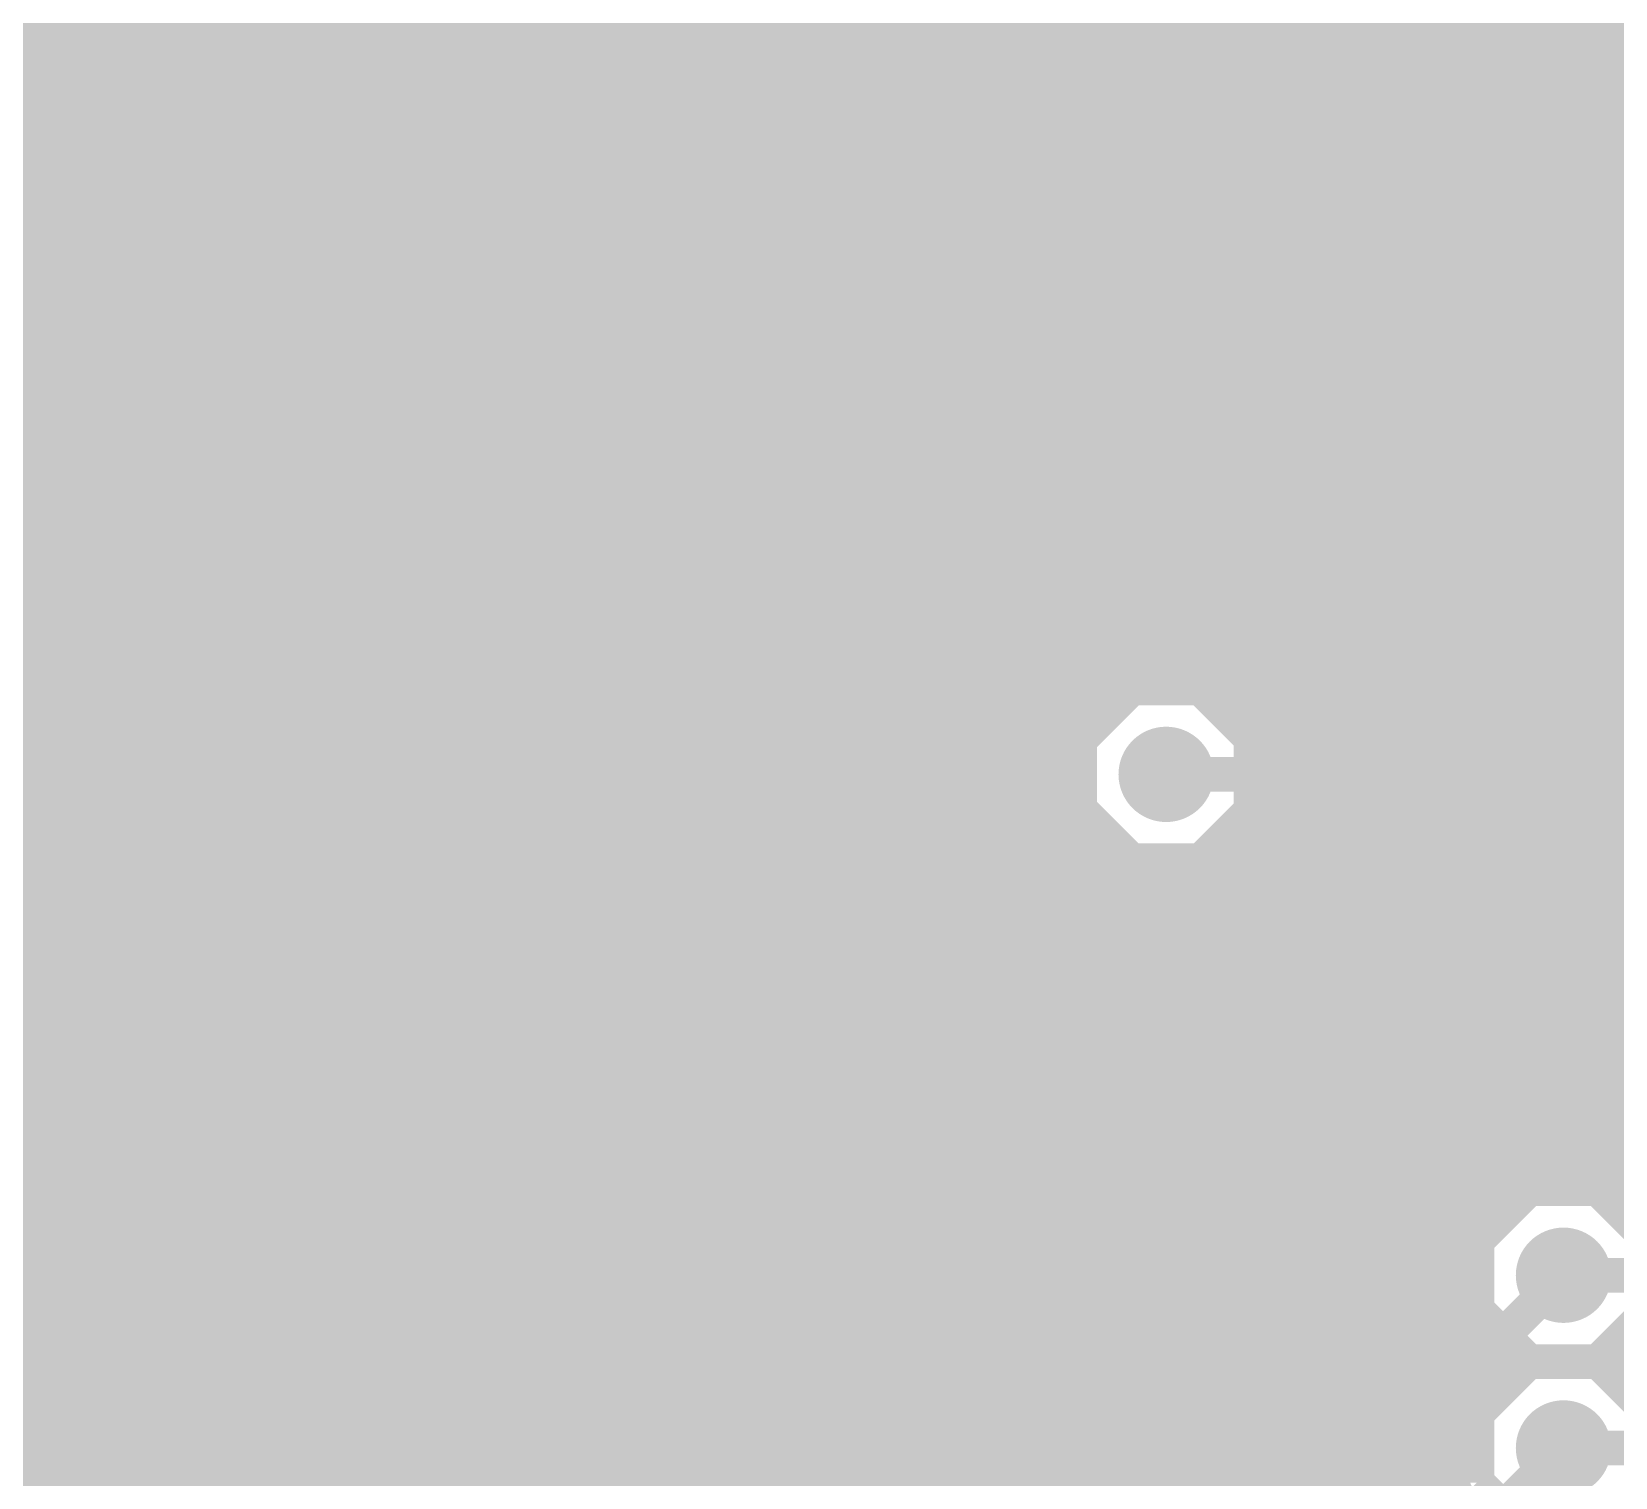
# Model space of a CAD drawing. Extents: x -5 to 208, y -5 to 206.
# Drawn here: x 56.3 to 67.94, y 112.31 to 122.94 of the extents above; entities that cross this region are included whole.
import ezdxf

# ---------------------------------------------------------------- set-up
doc = ezdxf.new("R2010")
doc.units = 0
doc.header["$MEASUREMENT"] = 0
doc.layers.get('0').update_dxf_attribs({"linetype": 'CONTINUOUS'})
for name, color, linetype in [('22-301-0_BOT', 7, 'CONTINUOUS'), ('22-301-0_DRD', 7, 'CONTINUOUS'), ('22-301-0_IN1', 1, 'CONTINUOUS'), ('22-301-0_IN2', 4, 'CONTINUOUS'), ('22-301-0_SMT', 5, 'CONTINUOUS'), ('22-301-0_SPT', 10, 'CONTINUOUS'), ('22-301-0_SST', 14, 'CONTINUOUS'), ('22-301-0_TOP', 9, 'CONTINUOUS'), ('THRUHOLE_TAP', 13, 'CONTINUOUS')]:
    doc.layers.add(name, color=color, linetype=linetype)

# ---------------------------------------------------------------- blocks, each defined once
blk = doc.blocks.new('ROUND_66')
at = {"const_width": 0.35052}
blk.add_lwpolyline([(-0.17526, 0, 1), (0.17526, 0, 1)], format="xyb", close=True, dxfattribs=at)
blk = doc.blocks.new('ROUND_68')
at = {"const_width": 0.35052}
blk.add_lwpolyline([(-0.17526, 0, 1), (0.17526, 0, 1)], format="xyb", close=True, dxfattribs=at)
blk = doc.blocks.new('ROUND_69')
at = {"const_width": 0.35052}
blk.add_lwpolyline([(-0.17526, 0, 1), (0.17526, 0, 1)], format="xyb", close=True, dxfattribs=at)
blk = doc.blocks.new('RECTANGLE_6')
blk.add_solid([(0.4826, 0.4064), (0.4826, -0.4064), (-0.4826, 0.4064), (-0.4826, -0.4064)])
blk = doc.blocks.new('OBLONG_58')
at = {"const_width": 0.2794}
blk.add_lwpolyline([(0, 0.7493), (0, -0.7493)], dxfattribs=at)
at = {"const_width": 0.1397}
for points in [[(-0.06985, 0.7493, 1), (0.06985, 0.7493, 1)], [(-0.06985, -0.7493, 1), (0.06985, -0.7493, 1)]]:
    blk.add_lwpolyline(points, format="xyb", close=True, dxfattribs=at)
blk = doc.blocks.new('RECTANGLE_59')
blk.add_solid([(0.1397, 0.889), (0.1397, -0.889), (-0.1397, 0.889), (-0.1397, -0.889)])
blk = doc.blocks.new('RECTANGLE_63')
blk.add_solid([(0.25019, 0.50038), (0.25019, -0.50038), (-0.25019, 0.50038), (-0.25019, -0.50038)])
blk = doc.blocks.new('ROUND_73')
at = {"const_width": 0.10033}
blk.add_lwpolyline([(-0.050164, 0, 1), (0.050164, 0, 1)], format="xyb", close=True, dxfattribs=at)

msp = doc.modelspace()

# ---------------------------------------------------------------- linework, layer by layer
at = {"layer": '22-301-0_BOT', "const_width": 0.254}
for points in [[(56.3372, 148.37918), (56.3372, 107.0737)], [(56.5658, 148.24202), (56.5658, 107.0737)], [(56.7944, 148.209), (56.7944, 107.0737)], [(57.023, 148.209), (57.023, 107.0737)], [(57.2516, 148.209), (57.2516, 107.0737)], [(57.4802, 148.209), (57.4802, 107.0737)], [(57.7088, 148.209), (57.7088, 107.0737)], [(57.9374, 148.209), (57.9374, 107.0737)], [(58.166, 148.209), (58.166, 107.0737)], [(58.3946, 148.209), (58.3946, 107.0737)], [(58.6232, 148.209), (58.6232, 107.0737)], [(58.8518, 148.209), (58.8518, 107.0737)], [(59.0804, 148.209), (59.0804, 107.0737)], [(59.309, 148.209), (59.309, 107.0737)], [(59.5376, 148.209), (59.5376, 107.0737)], [(59.7662, 148.209), (59.7662, 107.0737)], [(59.9948, 148.209), (59.9948, 107.0737)], [(60.2234, 148.209), (60.2234, 107.0737)], [(65.4812, 131.09956), (65.4812, 118.11)], [(65.2526, 130.99796), (65.2526, 118.11)], [(65.7098, 130.94462), (65.7098, 118.11)], [(66.8528, 130.92176), (66.8528, 118.11)], [(67.0814, 130.87096), (67.0814, 118.11)], [(65.024, 130.7973), (65.024, 118.24208)], [(65.9384, 130.79222), (65.9384, 118.11)], [(66.6242, 130.77952), (66.6242, 118.11)], [(67.31, 130.84048), (67.31, 118.11)], [(67.5386, 130.76936), (67.5386, 118.11)], [(66.167, 130.72364), (66.167, 118.11)], [(66.3956, 130.7211), (66.3956, 118.11)], [(64.7954, 128.68656), (64.7954, 118.31828)], [(64.5668, 128.43764), (64.5668, 118.32844)], [(64.3382, 128.20904), (64.3382, 118.2751)], [(64.1096, 127.98044), (64.1096, 118.14556)], [(63.881, 127.75184), (63.881, 117.8687)], [(63.6524, 127.52324), (63.6524, 107.0737)], [(60.452, 127.254), (60.452, 107.0737)], [(63.4238, 127.29464), (63.4238, 107.0737)], [(60.6806, 127.01524), (60.6806, 107.0737)], [(63.1952, 127.06604), (63.1952, 107.0737)], [(60.9092, 126.78664), (60.9092, 107.0737)], [(62.9666, 126.83744), (62.9666, 107.0737)], [(61.1378, 126.58344), (61.1378, 107.0737)], [(62.738, 126.619), (62.738, 107.0737)], [(61.3664, 126.49962), (61.3664, 107.0737)], [(61.595, 126.492), (61.595, 107.0737)], [(61.8236, 126.492), (61.8236, 107.0737)], [(62.0522, 126.492), (62.0522, 107.0737)], [(62.2808, 126.492), (62.2808, 107.0737)], [(62.5094, 126.50978), (62.5094, 107.0737)], [(67.7672, 123.99264), (67.7672, 118.11)], [(67.9958, 123.76404), (67.9958, 118.11)], [(74.50074, 123.0376), (31.3055, 123.0376)], [(74.62012, 122.809), (31.3055, 122.809)], [(73.74636, 122.5804), (31.3055, 122.5804)], [(73.55332, 122.3518), (31.3055, 122.3518)], [(73.46188, 122.1232), (31.3055, 122.1232)], [(73.43648, 121.8946), (31.3055, 121.8946)], [(73.47458, 121.666), (31.3055, 121.666)], [(73.58634, 121.4374), (31.3055, 121.4374)], [(73.81494, 121.2088), (31.3055, 121.2088)], [(94.69374, 120.9802), (31.3055, 120.9802)], [(95.631, 120.7516), (31.3055, 120.7516)], [(95.631, 120.523), (31.3055, 120.523)], [(95.631, 120.2944), (31.3055, 120.2944)], [(71.23938, 120.0658), (31.3055, 120.0658)], [(71.02856, 119.8372), (31.3055, 119.8372)], [(70.92696, 119.6086), (31.3055, 119.6086)], [(70.89648, 119.38), (31.3055, 119.38)], [(70.92696, 119.1514), (31.3055, 119.1514)], [(71.02856, 118.9228), (31.3055, 118.9228)], [(71.23938, 118.6942), (31.3055, 118.6942)], [(95.631, 118.4656), (31.3055, 118.4656)], [(64.2493, 118.237), (31.3055, 118.237)], [(95.631, 118.237), (65.0367, 118.237)], [(69.215, 118.11), (65.21958, 118.11)], [(63.9699, 118.0084), (31.3055, 118.0084)], [(63.84036, 117.7798), (31.3055, 117.7798)], [(63.78956, 117.5512), (31.3055, 117.5512)], [(71.755, 114.935), (69.215, 117.475), (64.643, 117.475)], [(63.79972, 117.3226), (31.3055, 117.3226)], [(63.87338, 117.094), (31.3055, 117.094)], [(63.881, 117.0813), (63.881, 107.0737)], [(64.03848, 116.8654), (31.3055, 116.8654)], [(64.1096, 116.8019), (64.1096, 107.0737)], [(68.95084, 116.84), (65.21958, 116.84)], [(65.2526, 116.84), (65.2526, 107.0737)], [(65.4812, 116.84), (65.4812, 107.0737)], [(65.7098, 116.84), (65.7098, 107.0737)], [(65.9384, 116.84), (65.9384, 107.0737)], [(66.167, 116.84), (66.167, 107.0737)], [(66.3956, 116.84), (66.3956, 107.0737)], [(66.6242, 116.84), (66.6242, 107.0737)], [(66.8528, 116.84), (66.8528, 114.27206)], [(67.0814, 116.84), (67.0814, 114.50066)], [(67.31, 116.84), (67.31, 114.60988)], [(67.5386, 116.84), (67.5386, 114.64798)], [(67.7672, 116.84), (67.7672, 114.62512)], [(67.9958, 116.84), (67.9958, 114.53368)], [(64.3382, 116.67236), (64.3382, 107.0737)], [(65.024, 116.70538), (65.024, 107.0737)], [(64.46012, 116.6368), (31.3055, 116.6368)], [(64.5668, 116.62156), (64.5668, 107.0737)], [(64.7954, 116.63172), (64.7954, 107.0737)], [(69.15404, 116.6368), (64.82334, 116.6368)], [(69.38264, 116.4082), (31.3055, 116.4082)], [(69.61124, 116.1796), (31.3055, 116.1796)], [(69.83984, 115.951), (31.3055, 115.951)], [(70.06844, 115.7224), (31.3055, 115.7224)], [(70.29704, 115.4938), (31.3055, 115.4938)], [(70.52564, 115.2652), (31.3055, 115.2652)], [(70.75424, 115.0366), (31.3055, 115.0366)], [(70.90664, 114.808), (31.3055, 114.808)], [(67.22364, 114.5794), (31.3055, 114.5794)], [(69.89064, 114.5794), (67.90436, 114.5794)], [(66.91376, 114.3508), (31.3055, 114.3508)], [(66.77152, 114.1222), (31.3055, 114.1222)], [(66.7131, 113.8936), (31.3055, 113.8936)], [(70.231, 113.792), (67.564, 113.792)], [(66.71564, 113.665), (31.3055, 113.665)], [(66.78422, 113.4364), (31.3055, 113.4364)], [(66.8528, 113.31194), (66.8528, 113.00206)], [(66.93662, 113.2078), (31.3055, 113.2078)], [(66.83756, 112.9792), (31.3055, 112.9792)], [(66.73596, 112.7506), (31.3055, 112.7506)], [(66.70548, 112.522), (31.3055, 112.522)], [(67.564, 112.522), (71.5772, 112.522), (71.6026, 112.4966)], [(66.73596, 112.2934), (31.3055, 112.2934)]]:
    msp.add_lwpolyline(points, dxfattribs=at)
for points in [[(64.643, 118.33352, 0.4142136), (63.78448, 117.475)], [(65.21958, 118.11, 0.1864199), (64.643, 118.33271)], [(63.78448, 117.475, 0.4142136), (64.643, 116.61648)], [(64.643, 116.61648, 0.1864198), (65.22012, 116.8394)], [(67.564, 114.65052, 0.4142136), (66.70548, 113.792)], [(68.14058, 114.427, 0.1864199), (67.564, 114.64971)], [(66.70548, 113.792, 0.2114645), (66.98687, 113.1564)], [(66.98742, 113.157, 0.2114648), (66.70629, 112.522)], [(66.70548, 112.522, 0.4142136), (67.564, 111.66348)]]:
    msp.add_lwpolyline(points, format="xyb", dxfattribs=at)
at = {"layer": '22-301-0_DRD', "const_width": 0.254}
for points in [[(64.389, 118.11), (64.008, 117.729)], [(64.897, 118.11), (64.389, 118.11)], [(65.278, 117.729), (64.897, 118.11)], [(64.008, 117.729), (64.008, 117.221)], [(65.278, 117.221), (65.278, 117.729)], [(64.008, 117.221), (64.389, 116.84)], [(64.897, 116.84), (65.278, 117.221)], [(64.389, 116.84), (64.897, 116.84)], [(60.706, 115.57), (60.325, 115.189)], [(60.706, 115.57), (60.325, 115.189)], [(61.214, 115.57), (60.706, 115.57)], [(61.214, 115.57), (60.706, 115.57)], [(61.595, 115.189), (61.214, 115.57)], [(61.595, 115.189), (61.214, 115.57)], [(62.611, 115.57), (62.23, 115.189)], [(62.611, 115.57), (62.23, 115.189)], [(63.119, 115.57), (62.611, 115.57)], [(63.119, 115.57), (62.611, 115.57)], [(63.5, 115.189), (63.119, 115.57)], [(63.5, 115.189), (63.119, 115.57)], [(65.786, 115.57), (65.405, 115.189)], [(65.786, 115.57), (65.405, 115.189)], [(66.294, 115.57), (65.786, 115.57)], [(66.294, 115.57), (65.786, 115.57)], [(66.675, 115.189), (66.294, 115.57)], [(66.675, 115.189), (66.294, 115.57)], [(60.325, 115.189), (60.325, 114.681)], [(60.325, 115.189), (60.325, 114.681)], [(61.595, 114.681), (61.595, 115.189)], [(61.595, 114.681), (61.595, 115.189)], [(62.23, 115.189), (62.23, 114.681)], [(62.23, 115.189), (62.23, 114.681)], [(63.5, 114.681), (63.5, 115.189)], [(63.5, 114.681), (63.5, 115.189)], [(65.405, 115.189), (65.405, 114.681)], [(65.405, 115.189), (65.405, 114.681)], [(66.675, 114.681), (66.675, 115.189)], [(66.675, 114.681), (66.675, 115.189)], [(60.325, 114.681), (60.706, 114.3)], [(60.325, 114.681), (60.706, 114.3)], [(61.214, 114.3), (61.595, 114.681)], [(61.214, 114.3), (61.595, 114.681)], [(62.23, 114.681), (62.611, 114.3)], [(62.23, 114.681), (62.611, 114.3)], [(63.119, 114.3), (63.5, 114.681)], [(63.119, 114.3), (63.5, 114.681)], [(65.405, 114.681), (65.786, 114.3)], [(65.405, 114.681), (65.786, 114.3)], [(66.294, 114.3), (66.675, 114.681)], [(66.294, 114.3), (66.675, 114.681)], [(67.31, 114.427), (66.929, 114.046)], [(67.818, 114.427), (67.31, 114.427)], [(68.199, 114.046), (67.818, 114.427)], [(60.706, 114.3), (61.214, 114.3)], [(60.706, 114.3), (61.214, 114.3)], [(62.611, 114.3), (63.119, 114.3)], [(62.611, 114.3), (63.119, 114.3)], [(65.786, 114.3), (66.294, 114.3)], [(65.786, 114.3), (66.294, 114.3)], [(66.929, 114.046), (66.929, 113.538)], [(66.929, 113.538), (67.31, 113.157)], [(67.818, 113.157), (68.199, 113.538)], [(67.31, 113.157), (66.929, 112.776)], [(67.818, 113.157), (67.31, 113.157)], [(67.31, 113.157), (67.818, 113.157)], [(68.199, 112.776), (67.818, 113.157)], [(66.929, 112.776), (66.929, 112.268)], [(66.929, 112.268), (67.31, 111.887)]]:
    msp.add_lwpolyline(points, dxfattribs=at)
at = {"layer": '22-301-0_IN1', "const_width": 0.254}
for points in [[(56.2102, 147.955), (56.2102, 112.4712)], [(56.4388, 147.955), (56.4388, 112.4712)], [(56.6674, 147.955), (56.6674, 112.4712)], [(56.896, 147.955), (56.896, 112.4712)], [(57.1246, 147.955), (57.1246, 112.4712)], [(57.3532, 147.955), (57.3532, 112.4712)], [(57.5818, 147.955), (57.5818, 112.4712)], [(57.8104, 147.955), (57.8104, 112.4712)], [(58.039, 147.955), (58.039, 112.4712)], [(58.2676, 147.955), (58.2676, 112.4712)], [(58.4962, 147.955), (58.4962, 112.4712)], [(58.7248, 147.955), (58.7248, 112.4712)], [(58.9534, 147.955), (58.9534, 112.4712)], [(59.182, 147.955), (59.182, 112.4712)], [(59.4106, 147.955), (59.4106, 112.4712)], [(59.6392, 147.955), (59.6392, 112.4712)], [(59.8678, 147.955), (59.8678, 112.4712)], [(60.0964, 147.955), (60.0964, 112.4712)], [(60.325, 147.955), (60.325, 112.4712)], [(60.5536, 144.35836), (60.5536, 112.4712)], [(60.7822, 144.17294), (60.7822, 112.4712)], [(61.0108, 144.10436), (61.0108, 112.4712)], [(61.2394, 144.11706), (61.2394, 112.4712)], [(65.5828, 131.43738), (65.5828, 112.4712)], [(65.3542, 131.23164), (65.3542, 112.4712)], [(65.1256, 131.1529), (65.1256, 117.95252)], [(65.8114, 131.09194), (65.8114, 112.4712)], [(66.9544, 131.11988), (66.9544, 114.09172)], [(66.7258, 131.04622), (66.7258, 112.4712)], [(67.183, 131.03098), (67.183, 114.35588)], [(67.4116, 131.0259), (67.4116, 114.45494)], [(64.897, 130.94716), (64.897, 118.10492)], [(66.04, 130.94208), (66.04, 112.4712)], [(66.2686, 130.89128), (66.2686, 112.4712)], [(66.4972, 130.92176), (66.4972, 112.4712)], [(67.6402, 130.92938), (67.6402, 114.46764)], [(64.6684, 130.6449), (64.6684, 118.15318)], [(67.8688, 130.72364), (67.8688, 114.39906)], [(63.9826, 130.50774), (63.9826, 117.63502)], [(64.2112, 130.51282), (64.2112, 118.00078)], [(64.4398, 130.53314), (64.4398, 118.1227)], [(62.8396, 130.38836), (62.8396, 112.4712)], [(63.0682, 130.20294), (63.0682, 112.4712)], [(63.754, 130.24612), (63.754, 112.4712)], [(63.2968, 130.13436), (63.2968, 112.4712)], [(63.5254, 130.14706), (63.5254, 112.4712)], [(61.468, 127.70612), (61.468, 112.4712)], [(61.6966, 127.37084), (61.6966, 112.4712)], [(62.611, 127.43434), (62.611, 112.4712)], [(61.9252, 127.25146), (61.9252, 112.4712)], [(62.3824, 127.27686), (62.3824, 112.4712)], [(62.1538, 127.22606), (62.1538, 112.4712)], [(74.78522, 122.8852), (-2.54, 122.8852)], [(75.14844, 122.6566), (-2.54, 122.6566)], [(73.84288, 122.428), (-2.54, 122.428)], [(73.67524, 122.1994), (-2.54, 122.1994)], [(73.61682, 121.9708), (-2.54, 121.9708)], [(73.63714, 121.7422), (-2.54, 121.7422)], [(73.7489, 121.5136), (-2.54, 121.5136)], [(74.05116, 121.285), (-2.54, 121.285)], [(79.883, 121.0564), (-2.54, 121.0564)], [(79.883, 120.8278), (-2.54, 120.8278)], [(79.883, 120.5992), (-2.54, 120.5992)], [(79.883, 120.3706), (-2.54, 120.3706)], [(79.883, 120.142), (-2.54, 120.142)], [(71.33336, 119.9134), (-2.54, 119.9134)], [(71.14794, 119.6848), (-2.54, 119.6848)], [(71.07936, 119.4562), (-2.54, 119.4562)], [(71.09206, 119.2276), (-2.54, 119.2276)], [(71.19112, 118.999), (-2.54, 118.999)], [(71.45274, 118.7704), (-2.54, 118.7704)], [(79.883, 118.5418), (-2.54, 118.5418)], [(79.883, 118.3132), (-2.54, 118.3132)], [(64.34074, 118.0846), (-2.54, 118.0846)], [(79.883, 118.0846), (64.94272, 118.0846)], [(64.07912, 117.856), (-2.54, 117.856)], [(79.883, 117.856), (65.20688, 117.856)], [(63.98006, 117.6274), (-2.54, 117.6274)], [(79.883, 117.6274), (65.30594, 117.6274)], [(63.96736, 117.3988), (-2.54, 117.3988)], [(79.883, 117.3988), (65.31864, 117.3988)], [(63.9826, 117.31244), (63.9826, 112.4712)], [(64.03594, 117.1702), (-2.54, 117.1702)], [(79.883, 117.1702), (65.25006, 117.1702)], [(65.1256, 116.99494), (65.1256, 112.4712)], [(64.22136, 116.9416), (-2.54, 116.9416)], [(64.2112, 116.94922), (64.2112, 112.4712)], [(79.883, 116.9416), (65.06464, 116.9416)], [(64.4398, 116.82476), (64.4398, 112.4712)], [(64.6684, 116.79428), (64.6684, 112.4712)], [(64.897, 116.84508), (64.897, 112.4712)], [(79.883, 116.713), (-2.54, 116.713)], [(79.883, 116.4844), (-2.54, 116.4844)], [(79.883, 116.2558), (-2.54, 116.2558)], [(79.883, 116.0272), (-2.54, 116.0272)], [(79.883, 115.7986), (-2.54, 115.7986)], [(71.51116, 115.57), (-2.54, 115.57)], [(71.2089, 115.3414), (-2.54, 115.3414)], [(71.09714, 115.1128), (-2.54, 115.1128)], [(71.07682, 114.8842), (-2.54, 114.8842)], [(71.13524, 114.6556), (-2.54, 114.6556)], [(67.32016, 114.427), (-2.54, 114.427)], [(69.98716, 114.427), (67.8053, 114.427)], [(67.0179, 114.1984), (-2.54, 114.1984)], [(66.90614, 113.9698), (-2.54, 113.9698)], [(66.88582, 113.7412), (-2.54, 113.7412)], [(66.94424, 113.5126), (-2.54, 113.5126)], [(66.9544, 113.48974), (66.9544, 112.82172)], [(67.11188, 113.284), (-2.54, 113.284)], [(69.77888, 113.284), (68.01612, 113.284)], [(67.183, 113.22812), (67.183, 113.08588)], [(67.8688, 113.18494), (67.8688, 113.12906)], [(67.14236, 113.0554), (-2.54, 113.0554)], [(71.21398, 113.0554), (67.98564, 113.0554)], [(66.95694, 112.8268), (-2.54, 112.8268)], [(66.88836, 112.5982), (-2.54, 112.5982)], [(66.88582, 112.4712), (35.433, 112.4712)], [(66.88328, 112.522), (66.88518, 112.47115)]]:
    msp.add_lwpolyline(points, dxfattribs=at)
for points in [[(64.643, 118.15572, 0.4142136), (63.96228, 117.475)], [(65.32372, 117.475, 0.4142136), (64.643, 118.15572)], [(63.96228, 117.475, 0.4142136), (64.643, 116.79428)], [(64.643, 116.79428, 0.4142136), (65.32372, 117.475)], [(67.564, 114.47272, 0.4142136), (66.88328, 113.792)], [(68.24472, 113.792, 0.4142136), (67.564, 114.47272)], [(66.88328, 113.792, 0.3104767), (67.32016, 113.157)], [(67.8053, 113.157, 0.3114339), (68.24218, 113.792)], [(67.32016, 113.157, 0.3104759), (66.88328, 112.522)], [(68.24472, 112.522, 0.3114344), (67.8053, 113.157)]]:
    msp.add_lwpolyline(points, format="xyb", dxfattribs=at)
at = {"layer": '22-301-0_IN2', "const_width": 0.254}
for points in [[(56.642, 137.541), (56.642, 118.0592)], [(56.8706, 137.541), (56.8706, 118.0592)], [(57.0992, 137.541), (57.0992, 118.0592)], [(57.3278, 137.541), (57.3278, 118.0592)], [(57.5564, 137.541), (57.5564, 118.0592)], [(57.785, 137.541), (57.785, 118.0592)], [(58.0136, 137.541), (58.0136, 118.0592)], [(58.2422, 137.541), (58.2422, 118.0592)], [(58.4708, 137.541), (58.4708, 118.0592)], [(58.6994, 137.541), (58.6994, 118.0592)], [(58.928, 137.541), (58.928, 118.0592)], [(59.1566, 137.541), (59.1566, 118.0592)], [(59.3852, 137.541), (59.3852, 118.0592)], [(59.6138, 137.541), (59.6138, 118.0592)], [(59.8424, 137.541), (59.8424, 118.0592)], [(60.071, 137.541), (60.071, 118.0592)], [(60.2996, 137.541), (60.2996, 118.0592)], [(60.5282, 137.541), (60.5282, 118.0592)], [(60.7568, 137.541), (60.7568, 118.0592)], [(60.9854, 137.541), (60.9854, 118.0592)], [(66.929, 131.13512), (66.929, 118.0592)], [(66.7004, 131.0259), (66.7004, 118.0592)], [(67.1576, 131.03606), (67.1576, 118.0592)], [(67.3862, 131.02336), (67.3862, 118.0592)], [(67.6148, 130.97002), (67.6148, 118.0592)], [(62.5856, 130.85826), (62.5856, 118.0592)], [(64.8716, 130.88874), (64.8716, 118.11508)], [(66.4718, 130.91414), (66.4718, 118.0592)], [(67.8434, 130.73888), (67.8434, 118.0592)], [(64.643, 130.62712), (64.643, 118.15572)], [(64.1858, 130.51536), (64.1858, 118.0592)], [(64.4144, 130.52806), (64.4144, 118.11508)], [(62.8142, 130.42138), (62.8142, 118.0592)], [(63.9572, 130.46202), (63.9572, 118.0592)], [(63.0428, 130.21564), (63.0428, 118.0592)], [(63.7286, 130.23088), (63.7286, 118.0592)], [(63.2714, 130.1369), (63.2714, 118.0592)], [(63.5, 130.14198), (63.5, 118.0592)], [(61.214, 128.66116), (61.214, 118.0592)], [(62.357, 128.45288), (62.357, 118.0592)], [(61.4426, 128.3589), (61.4426, 118.0592)], [(61.6712, 128.24714), (61.6712, 118.0592)], [(61.8998, 128.22682), (61.8998, 118.0592)], [(62.1284, 128.28524), (62.1284, 118.0592)], [(65.1002, 123.92914), (65.1002, 118.0592)], [(66.2432, 123.80976), (66.2432, 118.0592)], [(65.3288, 123.66752), (65.3288, 118.0592)], [(65.5574, 123.56846), (65.5574, 118.0592)], [(65.786, 123.55576), (65.786, 118.0592)], [(66.0146, 123.62434), (66.0146, 118.0592)], [(74.70394, 123.0122), (56.642, 123.0122)], [(74.88936, 122.7836), (56.642, 122.7836)], [(74.05116, 122.555), (56.642, 122.555)], [(73.7489, 122.3264), (56.642, 122.3264)], [(73.63714, 122.0978), (56.642, 122.0978)], [(73.61682, 121.8692), (56.642, 121.8692)], [(73.67524, 121.6406), (56.642, 121.6406)], [(73.84288, 121.412), (56.642, 121.412)], [(80.391, 121.1834), (56.642, 121.1834)], [(80.391, 120.9548), (56.642, 120.9548)], [(80.391, 120.7262), (56.642, 120.7262)], [(80.391, 120.4976), (56.642, 120.4976)], [(80.391, 120.269), (56.642, 120.269)], [(80.391, 120.0404), (56.642, 120.0404)], [(80.391, 119.8118), (56.642, 119.8118)], [(80.391, 119.5832), (56.642, 119.5832)], [(80.391, 119.3546), (56.642, 119.3546)], [(80.391, 119.126), (56.642, 119.126)], [(80.391, 118.8974), (56.642, 118.8974)], [(80.391, 118.6688), (56.642, 118.6688)], [(80.391, 118.4402), (56.642, 118.4402)], [(80.391, 118.2116), (56.642, 118.2116)], [(64.29502, 118.0592), (56.642, 118.0592)], [(80.264, 118.0592), (64.99098, 118.0592)], [(56.388, 117.602), (55.753, 117.602)], [(56.2102, 117.602), (56.2102, 112.649)], [(56.49214, 117.5512), (-2.54, 117.5512)], [(56.4388, 117.57406), (56.4388, 112.649)], [(63.96482, 117.5258), (56.642, 117.5258)], [(56.6674, 117.5258), (56.6674, 112.649)], [(56.896, 117.5258), (56.896, 112.649)], [(57.1246, 117.5258), (57.1246, 112.649)], [(57.3532, 117.5258), (57.3532, 112.649)], [(57.5818, 117.5258), (57.5818, 112.649)], [(57.8104, 117.5258), (57.8104, 112.649)], [(58.039, 117.5258), (58.039, 112.649)], [(58.2676, 117.5258), (58.2676, 112.649)], [(58.4962, 117.5258), (58.4962, 112.649)], [(58.7248, 117.5258), (58.7248, 112.649)], [(58.9534, 117.5258), (58.9534, 112.649)], [(59.182, 117.5258), (59.182, 112.649)], [(59.4106, 117.5258), (59.4106, 112.649)], [(59.6392, 117.5258), (59.6392, 112.649)], [(59.8678, 117.5258), (59.8678, 112.649)], [(60.0964, 117.5258), (60.0964, 112.649)], [(60.325, 117.5258), (60.325, 112.649)], [(60.5536, 117.5258), (60.5536, 112.649)], [(60.7822, 117.5258), (60.7822, 112.649)], [(61.0108, 117.5258), (61.0108, 112.649)], [(61.2394, 117.5258), (61.2394, 112.649)], [(61.468, 117.5258), (61.468, 112.649)], [(61.6966, 117.5258), (61.6966, 112.649)], [(61.9252, 117.5258), (61.9252, 112.649)], [(62.1538, 117.5258), (62.1538, 112.649)], [(62.3824, 117.5258), (62.3824, 112.649)], [(62.611, 117.5258), (62.611, 112.649)], [(62.8396, 117.5258), (62.8396, 112.649)], [(63.0682, 117.5258), (63.0682, 112.649)], [(63.2968, 117.5258), (63.2968, 112.649)], [(63.5254, 117.5258), (63.5254, 112.649)], [(63.754, 117.5258), (63.754, 112.649)], [(63.96482, 117.5258), (63.96292, 117.475)], [(80.264, 117.5258), (65.32118, 117.5258)], [(65.32372, 117.475), (65.32182, 117.52585)], [(65.3542, 117.5258), (65.3542, 112.649)], [(65.5828, 117.5258), (65.5828, 112.649)], [(65.8114, 117.5258), (65.8114, 112.649)], [(66.04, 117.5258), (66.04, 112.649)], [(66.2686, 117.5258), (66.2686, 112.649)], [(66.4972, 117.5258), (66.4972, 112.649)], [(66.7258, 117.5258), (66.7258, 112.649)], [(66.9544, 117.5258), (66.9544, 114.09172)], [(67.183, 117.5258), (67.183, 114.35588)], [(67.4116, 117.5258), (67.4116, 114.45494)], [(67.6402, 117.5258), (67.6402, 114.46764)], [(67.8688, 117.5258), (67.8688, 114.39906)], [(63.98006, 117.3226), (-2.54, 117.3226)], [(63.9826, 117.31244), (63.9826, 112.649)], [(80.264, 117.3226), (65.30594, 117.3226)], [(64.07912, 117.094), (-2.54, 117.094)], [(65.1256, 116.99494), (65.1256, 112.649)], [(80.264, 117.094), (65.20688, 117.094)], [(64.2112, 116.94922), (64.2112, 112.649)], [(64.34074, 116.8654), (-2.54, 116.8654)], [(64.4398, 116.82476), (64.4398, 112.649)], [(64.6684, 116.79428), (64.6684, 112.649)], [(64.897, 116.84508), (64.897, 112.649)], [(80.264, 116.8654), (64.94272, 116.8654)], [(80.264, 116.6368), (-2.54, 116.6368)], [(80.264, 116.4082), (-2.54, 116.4082)], [(80.264, 116.1796), (-2.54, 116.1796)], [(80.264, 115.951), (-2.54, 115.951)], [(80.264, 115.7224), (-2.54, 115.7224)], [(71.36638, 115.4938), (-2.54, 115.4938)], [(71.16064, 115.2652), (-2.54, 115.2652)], [(71.0819, 115.0366), (-2.54, 115.0366)], [(71.08698, 114.808), (-2.54, 114.808)], [(71.17588, 114.5794), (-2.54, 114.5794)], [(67.17538, 114.3508), (-2.54, 114.3508)], [(69.84238, 114.3508), (67.95008, 114.3508)], [(66.96964, 114.1222), (-2.54, 114.1222)], [(66.8909, 113.8936), (-2.54, 113.8936)], [(66.89598, 113.665), (-2.54, 113.665)], [(66.98488, 113.4364), (-2.54, 113.4364)], [(66.9544, 113.48974), (66.9544, 112.82172)], [(67.21602, 113.2078), (-2.54, 113.2078)], [(67.183, 113.22812), (67.183, 113.08588)], [(67.8688, 113.18494), (67.8688, 113.12906)], [(69.88302, 113.2078), (67.91198, 113.2078)], [(67.06108, 112.9792), (-2.54, 112.9792)], [(71.12254, 112.9792), (68.06692, 112.9792)], [(66.92392, 112.7506), (-2.54, 112.7506)], [(66.89598, 112.649), (35.052, 112.649)]]:
    msp.add_lwpolyline(points, dxfattribs=at)
for points in [[(64.643, 118.15572, 0.135118), (64.29464, 118.05983)], [(64.99098, 118.0592, 0.1351175), (64.643, 118.15498)], [(56.388, 117.602, 0.1480687), (56.642, 117.5251)], [(63.96228, 117.475, 0.4142136), (64.643, 116.79428)], [(64.643, 116.79428, 0.4142136), (65.32372, 117.475)], [(67.564, 114.47272, 0.4142136), (66.88328, 113.792)], [(68.24472, 113.792, 0.4142136), (67.564, 114.47272)], [(66.88328, 113.792, 0.3104767), (67.32016, 113.157)], [(67.8053, 113.157, 0.3114339), (68.24218, 113.792)], [(67.32016, 113.157, 0.2596844), (66.89576, 112.64904)], [(68.23202, 112.649, 0.2606155), (67.80554, 113.15764)]]:
    msp.add_lwpolyline(points, format="xyb", dxfattribs=at)
at = {"layer": '22-301-0_SST'}
for points, const_width in [([(61.5696, 123.59132), (61.5696, 122.78868)], 0.1524), ([(61.70676, 123.57608), (61.70676, 122.80392)], 0.1524), ([(61.29528, 123.4567), (61.29528, 122.9233)], 0.1524), ([(61.43244, 123.55576), (61.43244, 122.8217)], 0.1524), ([(61.84392, 123.50496), (61.84392, 122.87504)], 0.1524), ([(61.8617, 122.89028), (61.3283, 122.89028)], 0.1524), ([(61.63818, 121.20118), (61.63818, 122.21718), (61.5188, 122.047)], 0.1524), ([(61.75502, 121.20118), (61.5188, 121.20118)], 0.1524), ([(60.45962, 118.91518), (60.45962, 119.93118), (60.34278, 119.761)], 0.1524), ([(63.373, 120.142), (61.087, 120.142), (61.087, 118.618), (63.373, 118.618), (63.373, 120.142)], 0.20066), ([(59.02198, 118.91518), (58.66638, 119.93118)], 0.1524), ([(59.02198, 119.93118), (58.66638, 118.91518)], 0.1524), ([(59.86018, 119.93118), (59.3852, 119.93118)], 0.1524), ([(59.62142, 118.91518), (59.62142, 119.93118)], 0.1524), ([(60.579, 118.91518), (60.34278, 118.91518)], 0.1524), ([(60.1345, 118.3005), (60.1345, 115.3795), (61.7728, 115.3795), (61.7728, 118.3005), (60.1345, 118.3005)], 0.1524), ([(62.0395, 118.3005), (62.0395, 115.3795), (63.6778, 115.3795), (63.6778, 118.3005), (62.0395, 118.3005)], 0.1524), ([(65.2145, 118.3005), (65.2145, 115.3795), (66.8528, 115.3795), (66.8528, 118.3005), (65.2145, 118.3005)], 0.1524), ([(58.74258, 117.30736), (58.5724, 117.36832), (58.5724, 117.72392), (58.74258, 117.78234), (59.42076, 117.78234), (59.5884, 117.72392), (59.5884, 117.36832), (59.42076, 117.30736)], 0.1524), ([(59.0804, 116.53012), (59.0804, 116.88572), (59.25058, 116.94414), (59.42076, 116.94414), (59.5884, 116.88572), (59.5884, 116.53012), (59.42076, 116.46916), (59.25058, 116.46916), (58.5724, 116.70792)], 0.1524), ([(59.0804, 116.04752), (59.0804, 115.69192), (58.91276, 115.63096), (58.74258, 115.63096), (58.5724, 115.69192), (58.5724, 116.04752), (58.74258, 116.10594), (58.91276, 116.10594), (59.5884, 115.86972)], 0.1524), ([(62.42558, 114.51336), (62.2554, 114.57432), (62.2554, 114.92992), (62.42558, 114.98834), (63.10376, 114.98834), (63.2714, 114.92992), (63.2714, 114.57432), (63.10376, 114.51336)], 0.1524), ([(65.60058, 114.25936), (65.4304, 114.32032), (65.4304, 114.67592), (65.60058, 114.73434), (66.27876, 114.73434), (66.4464, 114.67592), (66.4464, 114.32032), (66.27876, 114.25936)], 0.1524), ([(62.7634, 113.73612), (62.7634, 114.09172), (62.93358, 114.15014), (63.10376, 114.15014), (63.2714, 114.09172), (63.2714, 113.73612), (63.10376, 113.67516), (62.93358, 113.67516), (62.2554, 113.91392)], 0.1524), ([(65.9384, 113.48212), (65.9384, 113.83772), (66.10858, 113.89614), (66.27876, 113.89614), (66.4464, 113.83772), (66.4464, 113.48212), (66.27876, 113.42116), (66.10858, 113.42116), (65.4304, 113.65992)], 0.1524), ([(62.42558, 113.31194), (62.2554, 113.25352), (62.2554, 112.89792), (62.42558, 112.83696), (62.7634, 112.83696), (62.93358, 112.95634), (62.93358, 113.31194), (63.2714, 113.31194), (63.2714, 112.83696)], 0.1524), ([(65.4304, 112.70234), (65.4304, 112.93856)], 0.1524), ([(65.4304, 112.82172), (66.4464, 112.82172), (66.27876, 112.93856)], 0.1524)]:
    msp.add_lwpolyline(points, dxfattribs=dict(at, const_width=const_width))
at = {"layer": '22-301-0_SST', "const_width": 0.1524}
for points in [[(61.19368, 123.19, 0.4142136), (61.595, 122.78868)], [(61.595, 122.78868, 0.4142136), (61.99632, 123.19)]]:
    msp.add_lwpolyline(points, format="xyb", dxfattribs=at)
at = {"layer": '22-301-0_TOP', "const_width": 0.254}
for points in [[(38.735, 158.6738), (45.593, 151.8158), (45.593, 147.574), (61.468, 131.699), (61.468, 130.429), (64.23152, 127.66548), (64.23152, 121.92)], [(64.7319, 121.92), (64.7319, 127.9271), (61.976, 130.683), (61.976, 131.953), (46.101, 147.828), (46.101, 156.972), (44.45, 158.623), (44.45, 158.6738)], [(63.23076, 121.92), (63.23076, 122.95124), (62.992, 123.19), (61.976, 123.19), (55.626, 116.84), (52.07, 116.84), (48.006, 120.904), (44.958, 120.904), (35.814, 130.048), (22.987, 130.048), (22.225, 129.286), (22.225, 126.4412)], [(60.2488, 125.90272), (61.29528, 125.90272), (61.849, 125.349), (61.849, 123.825), (59.3852, 121.3612), (54.61, 121.3612)], [(63.73114, 121.92), (63.73114, 114.27714), (62.992, 113.538), (54.61, 113.538), (47.752, 120.396), (44.704, 120.396), (40.513, 124.587), (38.989, 124.587), (35.6108, 121.2088), (34.925, 121.2088)], [(65.7098, 124.2314), (65.5574, 124.079), (65.48628, 124.079), (65.23228, 123.825), (65.23228, 121.92)], [(65.23228, 121.92), (65.23228, 123.825), (65.48628, 124.079), (65.5574, 124.079), (65.7098, 124.2314)], [(65.23228, 121.92), (65.23228, 123.825), (65.48628, 124.079), (65.5574, 124.079), (65.7098, 124.2314)], [(65.23228, 123.1392), (65.23228, 121.92)], [(61.7601, 122.3264), (55.95366, 116.51996)], [(61.7601, 122.3264), (61.7601, 120.7008)], [(61.6204, 122.1867), (61.6204, 120.30456)], [(61.7601, 122.1994), (61.63056, 122.1994)], [(66.23304, 121.92), (66.23304, 119.56796), (67.31, 118.491), (67.31, 114.808), (65.532, 113.03), (54.229, 113.03), (50.038, 117.221), (41.275, 117.221), (39.243, 115.189), (30.6578, 115.189), (30.48, 115.0112)], [(61.3918, 121.9581), (61.3918, 120.21058)], [(61.7601, 121.9708), (61.40196, 121.9708)], [(61.67882, 119.38), (61.67882, 119.71782), (62.23, 120.269), (62.23, 121.92)], [(62.73038, 121.92), (62.73038, 119.42826), (62.77864, 119.38)], [(65.23228, 120.7008), (65.23228, 121.92)], [(66.04, 117.5512), (66.04, 118.999), (65.73266, 119.30634), (65.73266, 121.92)], [(67.2338, 121.92), (67.2338, 119.3292), (68.58, 117.983), (68.58, 113.411), (74.041, 107.95), (74.041, 58.166), (80.391, 51.816), (80.391, 42.291), (82.1182, 40.5638), (86.36, 40.5638)], [(67.73418, 121.92), (67.73418, 119.59082), (69.088, 118.237), (69.088, 113.665), (74.549, 108.204), (74.549, 58.42), (81.5848, 51.3842), (81.5848, 49.7078)], [(61.1632, 121.7295), (61.1632, 120.21058)], [(61.7601, 121.7422), (61.17336, 121.7422)], [(60.9346, 121.5009), (60.9346, 119.23776)], [(61.7601, 121.5136), (60.94476, 121.5136)], [(60.706, 121.2723), (60.706, 119.00916)], [(61.7601, 121.285), (60.71616, 121.285)], [(60.4774, 121.0437), (60.4774, 118.2878)], [(61.7601, 121.0564), (60.48756, 121.0564)], [(60.2488, 120.8151), (60.2488, 118.2878)], [(61.7601, 120.8278), (60.25896, 120.8278)], [(64.3636, 120.71858), (64.3636, 118.09476)], [(64.5922, 120.72112), (64.5922, 118.15318)], [(65.0494, 120.73636), (65.0494, 118.01856)], [(61.7728, 120.7008), (61.7728, 120.45696)], [(64.18834, 120.70334), (64.18834, 117.98046)], [(64.8208, 120.70842), (64.8208, 118.13032)], [(65.27546, 120.70334), (65.27546, 119.30634)], [(60.0202, 120.5865), (60.0202, 113.9952)], [(61.7728, 120.5992), (60.03036, 120.5992)], [(65.27546, 120.5992), (64.18834, 120.5992)], [(61.6839, 120.3706), (59.80176, 120.3706)], [(61.7728, 120.45696), (61.52388, 120.21058)], [(65.27546, 120.3706), (64.18834, 120.3706)], [(59.7916, 120.3579), (59.7916, 113.9952)], [(61.0997, 120.142), (59.57316, 120.142)], [(61.0997, 120.21058), (61.0997, 119.40286)], [(61.52388, 120.21058), (61.0997, 120.21058)], [(65.27546, 120.142), (64.18834, 120.142)], [(59.563, 120.1293), (59.563, 113.9952)], [(61.0997, 119.9134), (59.34456, 119.9134)], [(65.27546, 119.9134), (64.18834, 119.9134)], [(59.3344, 119.9007), (59.3344, 113.9952)], [(59.1058, 119.6721), (59.1058, 113.9952)], [(61.0997, 119.6848), (59.11596, 119.6848)], [(65.27546, 119.6848), (64.18834, 119.6848)], [(58.8772, 119.4435), (58.8772, 113.9952)], [(61.0997, 119.4562), (58.88736, 119.4562)], [(65.27546, 119.4562), (64.18834, 119.4562)], [(61.0997, 119.40286), (60.63996, 118.94566)], [(60.96, 117.5512), (60.96, 118.618), (61.67882, 119.33682), (61.67882, 119.38)], [(62.77864, 119.38), (62.77864, 117.63502), (62.865, 117.5512)], [(58.6486, 119.2149), (58.6486, 113.9952)], [(60.9219, 119.2276), (58.65876, 119.2276)], [(65.28308, 119.2276), (64.18834, 119.2276)], [(65.278, 119.25808), (65.278, 118.2878)], [(58.42, 118.9863), (58.42, 113.9952)], [(60.6933, 118.999), (58.43016, 118.999)], [(65.39484, 118.999), (64.18834, 118.999)], [(65.41262, 118.97868), (65.5828, 118.8085)], [(65.5066, 118.8847), (65.5066, 118.2878)], [(58.1914, 118.7577), (58.1914, 113.9952)], [(60.5282, 118.7704), (58.20156, 118.7704)], [(65.5828, 118.7704), (64.18834, 118.7704)], [(65.5828, 118.8085), (65.5828, 118.2878)], [(66.4972, 118.6561), (66.8528, 118.3005)], [(66.4972, 118.6561), (66.4972, 118.2878)], [(57.9628, 118.5291), (57.9628, 113.9952)], [(60.5028, 118.5418), (57.97296, 118.5418)], [(60.5028, 118.618), (60.5028, 118.2878)], [(61.53912, 118.54942), (61.4172, 118.4275)], [(62.32144, 118.5418), (61.52896, 118.5418)], [(62.19952, 118.54942), (61.53912, 118.54942)], [(61.6204, 118.54942), (61.6204, 118.2878)], [(61.849, 118.54942), (61.849, 113.9952)], [(62.0776, 118.54942), (62.0776, 118.2878)], [(62.26048, 118.54942), (62.19952, 118.54942)], [(62.32144, 118.54942), (62.26048, 118.54942)], [(62.3062, 118.54942), (62.3062, 118.2878)], [(62.32144, 118.54942), (62.32144, 118.2878)], [(65.5828, 118.5418), (64.18834, 118.5418)], [(66.6115, 118.5418), (66.4972, 118.5418)], [(61.4172, 118.4275), (61.4172, 118.2878)], [(66.6496, 118.5037), (66.6496, 118.2878)], [(57.7342, 118.3005), (57.7342, 113.9952)], [(60.5028, 118.3132), (57.74436, 118.3132)], [(60.1472, 118.2878), (60.1472, 116.8654)], [(60.5028, 118.2878), (60.1472, 118.2878)], [(62.32144, 118.3132), (61.4172, 118.3132)], [(61.7728, 118.2878), (61.4172, 118.2878)], [(61.7728, 118.2878), (61.7728, 116.8654)], [(62.0522, 118.2878), (62.0522, 116.8654)], [(62.32144, 118.2878), (62.0522, 118.2878)], [(65.5828, 118.3132), (64.18834, 118.3132)], [(65.2272, 118.2878), (65.2272, 117.9322)], [(65.5828, 118.2878), (65.2272, 118.2878)], [(66.8401, 118.3132), (66.4972, 118.3132)], [(66.8528, 118.2878), (66.4972, 118.2878)], [(66.8528, 118.3005), (66.8528, 114.99596)], [(66.8528, 118.2878), (66.8528, 116.8654)], [(57.5056, 118.0719), (57.5056, 113.9952)], [(60.1472, 118.0846), (57.51576, 118.0846)], [(62.0522, 118.0846), (61.7728, 118.0846)], [(64.34074, 118.0846), (64.18834, 118.0846)], [(65.2272, 118.0846), (64.94272, 118.0846)], [(65.2272, 117.9322), (65.14592, 117.9322)], [(57.277, 117.8433), (57.277, 113.9952)], [(60.1472, 117.856), (57.28716, 117.856)], [(62.0522, 117.856), (61.7728, 117.856)], [(57.0484, 117.6147), (57.0484, 113.9952)], [(60.1472, 117.6274), (57.05856, 117.6274)], [(62.0522, 117.6274), (61.7728, 117.6274)], [(64.643, 117.475), (65.9638, 117.475), (66.04, 117.5512)], [(56.8198, 117.3861), (56.8198, 113.9952)], [(60.1472, 117.3988), (56.82996, 117.3988)], [(62.0522, 117.3988), (61.7728, 117.3988)], [(56.5912, 117.1575), (56.5912, 113.9952)], [(60.1472, 117.1702), (56.60136, 117.1702)], [(62.0522, 117.1702), (61.7728, 117.1702)], [(65.2272, 117.0178), (65.14592, 117.0178)], [(65.2272, 117.0178), (65.2272, 116.8654)], [(56.3626, 116.9289), (56.3626, 113.9952)], [(60.1472, 116.9416), (56.37276, 116.9416)], [(62.0522, 116.9416), (61.7728, 116.9416)], [(64.18834, 116.96954), (64.18834, 114.27714)], [(64.22136, 116.9416), (64.18834, 116.9416)], [(65.0494, 116.9289), (65.0494, 113.4872)], [(65.2272, 116.9416), (65.06464, 116.9416)], [(60.1472, 116.8654), (60.1472, 116.8146)], [(60.1472, 116.8146), (60.1472, 115.3922)], [(61.7728, 116.8654), (61.7728, 116.8146)], [(61.7728, 116.8146), (61.7728, 115.3922)], [(62.0522, 116.8654), (62.0522, 116.8146)], [(62.0522, 116.8146), (62.0522, 115.3922)], [(64.3636, 116.85524), (64.3636, 113.4872)], [(64.5922, 116.79682), (64.5922, 113.4872)], [(64.8208, 116.81714), (64.8208, 113.4872)], [(65.2272, 116.8654), (65.2272, 116.8146)], [(65.2272, 116.8146), (65.2272, 115.3922)], [(66.8528, 116.8146), (66.8528, 115.3922)], [(67.564, 113.792), (66.294, 112.522), (53.975, 112.522), (49.784, 116.713), (41.529, 116.713), (39.497, 114.681), (36.703, 114.681), (30.734, 108.712), (21.336, 108.712), (19.685, 110.363), (19.685, 112.9538)], [(60.1472, 116.713), (56.14416, 116.713)], [(62.0522, 116.713), (61.7728, 116.713)], [(65.2272, 116.713), (64.18834, 116.713)], [(60.1472, 116.4844), (55.91302, 116.4844)], [(62.0522, 116.4844), (61.7728, 116.4844)], [(65.2272, 116.4844), (64.18834, 116.4844)], [(60.1472, 116.2558), (55.57774, 116.2558)], [(62.0522, 116.2558), (61.7728, 116.2558)], [(65.2272, 116.2558), (64.18834, 116.2558)], [(60.1472, 116.1288), (60.96, 116.1288)], [(60.96, 116.1288), (60.96, 114.935)], [(60.96, 114.935), (60.96, 116.1288)], [(60.96, 115.3922), (60.96, 116.1288)], [(61.7728, 116.1288), (60.96, 116.1288)], [(62.0522, 116.1288), (62.865, 116.1288)], [(62.865, 116.1288), (62.865, 114.935)], [(62.865, 114.935), (62.865, 116.1288)], [(62.865, 115.3922), (62.865, 116.1288)], [(65.2272, 116.1288), (66.04, 116.1288)], [(66.04, 114.935), (66.04, 116.1288)], [(66.04, 114.935), (66.04, 116.1288)], [(66.04, 115.3922), (66.04, 116.1288)], [(60.1472, 116.0272), (55.57774, 116.0272)], [(62.0522, 116.0272), (61.7728, 116.0272)], [(65.2272, 116.0272), (64.18834, 116.0272)], [(60.1472, 115.7986), (55.57774, 115.7986)], [(62.0522, 115.7986), (61.7728, 115.7986)], [(65.2272, 115.7986), (64.18834, 115.7986)], [(60.1472, 115.57), (55.57774, 115.57)], [(62.0522, 115.57), (61.7728, 115.57)], [(65.2272, 115.57), (64.18834, 115.57)], [(61.7728, 115.3922), (60.1472, 115.3922)], [(60.2488, 115.3922), (60.2488, 113.9952)], [(60.4774, 115.3922), (60.4774, 113.9952)], [(60.706, 115.3922), (60.706, 113.9952)], [(60.9346, 115.3922), (60.9346, 113.9952)], [(61.1632, 115.3922), (61.1632, 113.9952)], [(61.3918, 115.3922), (61.3918, 113.9952)], [(61.6204, 115.3922), (61.6204, 113.9952)], [(63.27394, 115.3922), (62.0522, 115.3922)], [(62.0776, 115.3922), (62.0776, 113.9952)], [(62.3062, 115.3922), (62.3062, 113.9952)], [(62.5348, 115.3922), (62.5348, 113.9952)], [(62.7634, 115.3922), (62.7634, 113.9952)], [(62.992, 115.3922), (62.992, 114.18316)], [(63.2206, 115.3922), (63.2206, 114.41176)], [(63.27394, 115.3922), (63.27394, 114.4651)], [(66.8528, 115.3922), (65.2272, 115.3922)], [(65.278, 115.3922), (65.278, 113.4872)], [(65.5066, 115.3922), (65.5066, 113.64976)], [(65.7352, 115.3922), (65.7352, 113.87836)], [(65.9638, 115.3922), (65.9638, 114.10696)], [(66.1924, 115.3922), (66.1924, 114.33556)], [(66.421, 115.3922), (66.421, 114.56416)], [(66.6496, 115.3922), (66.6496, 114.79276)], [(63.27394, 115.3414), (55.57774, 115.3414)], [(66.8528, 115.3414), (64.18834, 115.3414)], [(63.27394, 115.1128), (55.57774, 115.1128)], [(66.8528, 115.1128), (64.18834, 115.1128)], [(66.8528, 114.99596), (65.3415, 113.4872)], [(63.27394, 114.8842), (53.90896, 114.8842)], [(66.7385, 114.8842), (64.18834, 114.8842)], [(63.27394, 114.6556), (54.13756, 114.6556)], [(66.5099, 114.6556), (64.18834, 114.6556)], [(63.27394, 114.4651), (62.8015, 113.9952)], [(63.2333, 114.427), (54.36616, 114.427)], [(66.2813, 114.427), (64.18834, 114.427)], [(63.0047, 114.1984), (54.59476, 114.1984)], [(66.0527, 114.1984), (64.18072, 114.1984)], [(62.8015, 113.9952), (54.79796, 113.9952)], [(65.8241, 113.9698), (64.06896, 113.9698)], [(64.135, 114.06124), (64.135, 113.4872)], [(64.05372, 113.95456), (63.58636, 113.4872)], [(65.5955, 113.7412), (63.84036, 113.7412)], [(63.9064, 113.8047), (63.9064, 113.4872)], [(65.3669, 113.5126), (63.61176, 113.5126)], [(63.6778, 113.5761), (63.6778, 113.4872)], [(65.3415, 113.4872), (63.58636, 113.4872)], [(46.355, 111.9886), (67.0306, 111.9886), (67.564, 112.522)]]:
    msp.add_lwpolyline(points, dxfattribs=at)
for points in [[(64.23152, 120.7008, 0.1404184), (64.48034, 120.77208)], [(64.48044, 120.77192, 0.1415841), (64.7319, 120.69926)], [(64.7319, 120.7008, 0.1404184), (64.98072, 120.77208)], [(64.98082, 120.77192, 0.1415841), (65.23228, 120.69926)], [(64.18834, 120.70334, 0.0230365), (64.23152, 120.70135)], [(65.23228, 120.7008, 0.0230362), (65.27551, 120.70279)], [(65.27546, 119.30634, 0.1989124), (65.40937, 118.98305)], [(65.27546, 119.30634, 0.1989124), (65.40937, 118.98305)], [(60.63742, 118.94058, 0.1989124), (60.5038, 118.618)], [(64.643, 118.15572, 0.1852097), (64.18776, 117.9811)], [(65.14592, 117.9322, 0.2113087), (64.643, 118.15468)], [(64.643, 116.79428, 0.2113081), (65.14669, 117.0171)], [(64.18834, 116.96954, 0.1852095), (64.643, 116.79514)], [(64.05372, 113.95456, 0.1989124), (64.18734, 114.27714)]]:
    msp.add_lwpolyline(points, format="xyb", dxfattribs=at)

# ---------------------------------------------------------------- block references
at = {"layer": '22-301-0_BOT'}
for p in [(64.643, 117.475), (60.96, 114.935), (62.865, 114.935), (66.04, 114.935), (67.564, 113.792), (67.564, 112.522)]:
    msp.add_blockref('ROUND_66', p, dxfattribs=at)
at = {"layer": '22-301-0_IN1'}
for name, p in [('ROUND_66', (64.643, 117.475)), ('ROUND_66', (60.96, 114.935)), ('ROUND_66', (62.865, 114.935)), ('ROUND_66', (66.04, 114.935)), ('ROUND_69', (67.564, 113.792)), ('ROUND_68', (67.564, 112.522))]:
    msp.add_blockref(name, p, dxfattribs=at)
at = {"layer": '22-301-0_IN2'}
for name, p in [('ROUND_66', (64.643, 117.475)), ('ROUND_68', (60.96, 114.935)), ('ROUND_68', (62.865, 114.935)), ('ROUND_68', (66.04, 114.935)), ('ROUND_66', (67.564, 113.792)), ('ROUND_66', (67.564, 112.522))]:
    msp.add_blockref(name, p, dxfattribs=at)
at = {"layer": '22-301-0_SMT'}
for name, p in [('RECTANGLE_59', (62.23, 121.92)), ('OBLONG_58', (62.73038, 121.92)), ('OBLONG_58', (63.23076, 121.92)), ('OBLONG_58', (63.73114, 121.92)), ('OBLONG_58', (64.23152, 121.92)), ('OBLONG_58', (64.7319, 121.92)), ('OBLONG_58', (65.23228, 121.92)), ('OBLONG_58', (65.73266, 121.92)), ('OBLONG_58', (66.23304, 121.92)), ('RECTANGLE_59', (66.73342, 121.92)), ('OBLONG_58', (67.2338, 121.92)), ('OBLONG_58', (67.73418, 121.92)), ('RECTANGLE_63', (61.67882, 119.38)), ('RECTANGLE_63', (62.77864, 119.38)), ('RECTANGLE_6', (60.96, 117.5512)), ('RECTANGLE_6', (62.865, 117.5512)), ('RECTANGLE_6', (66.04, 117.5512)), ('RECTANGLE_6', (60.96, 116.1288)), ('RECTANGLE_6', (62.865, 116.1288)), ('RECTANGLE_6', (66.04, 116.1288))]:
    msp.add_blockref(name, p, dxfattribs=at)
at = {"layer": '22-301-0_SPT'}
for name, p in [('RECTANGLE_59', (62.23, 121.92)), ('OBLONG_58', (62.73038, 121.92)), ('OBLONG_58', (63.23076, 121.92)), ('OBLONG_58', (63.73114, 121.92)), ('OBLONG_58', (64.23152, 121.92)), ('OBLONG_58', (64.7319, 121.92)), ('OBLONG_58', (65.23228, 121.92)), ('OBLONG_58', (65.73266, 121.92)), ('OBLONG_58', (66.23304, 121.92)), ('RECTANGLE_59', (66.73342, 121.92)), ('OBLONG_58', (67.2338, 121.92)), ('OBLONG_58', (67.73418, 121.92)), ('RECTANGLE_63', (61.67882, 119.38)), ('RECTANGLE_63', (62.77864, 119.38)), ('RECTANGLE_6', (60.96, 117.5512)), ('RECTANGLE_6', (62.865, 117.5512)), ('RECTANGLE_6', (66.04, 117.5512)), ('RECTANGLE_6', (60.96, 116.1288)), ('RECTANGLE_6', (62.865, 116.1288)), ('RECTANGLE_6', (66.04, 116.1288))]:
    msp.add_blockref(name, p, dxfattribs=at)
at = {"layer": '22-301-0_TOP'}
for name, p in [('RECTANGLE_59', (62.23, 121.92)), ('OBLONG_58', (62.73038, 121.92)), ('OBLONG_58', (63.23076, 121.92)), ('OBLONG_58', (63.73114, 121.92)), ('OBLONG_58', (64.23152, 121.92)), ('OBLONG_58', (64.7319, 121.92)), ('OBLONG_58', (65.23228, 121.92)), ('OBLONG_58', (65.73266, 121.92)), ('OBLONG_58', (66.23304, 121.92)), ('RECTANGLE_59', (66.73342, 121.92)), ('OBLONG_58', (67.2338, 121.92)), ('OBLONG_58', (67.73418, 121.92)), ('RECTANGLE_63', (61.67882, 119.38)), ('RECTANGLE_63', (62.77864, 119.38)), ('RECTANGLE_6', (60.96, 117.5512)), ('RECTANGLE_6', (62.865, 117.5512)), ('RECTANGLE_6', (66.04, 117.5512)), ('ROUND_66', (64.643, 117.475)), ('RECTANGLE_6', (60.96, 116.1288)), ('RECTANGLE_6', (62.865, 116.1288)), ('RECTANGLE_6', (66.04, 116.1288)), ('ROUND_66', (60.96, 114.935)), ('ROUND_66', (62.865, 114.935)), ('ROUND_66', (66.04, 114.935)), ('ROUND_66', (67.564, 113.792)), ('ROUND_66', (67.564, 112.522))]:
    msp.add_blockref(name, p, dxfattribs=at)
at = {"layer": 'THRUHOLE_TAP'}
for p in [(64.643, 117.475), (60.96, 114.935), (62.865, 114.935), (66.04, 114.935), (67.564, 113.792), (67.564, 112.522)]:
    msp.add_blockref('ROUND_73', p, dxfattribs=at)

doc.saveas('drawing.dxf')
